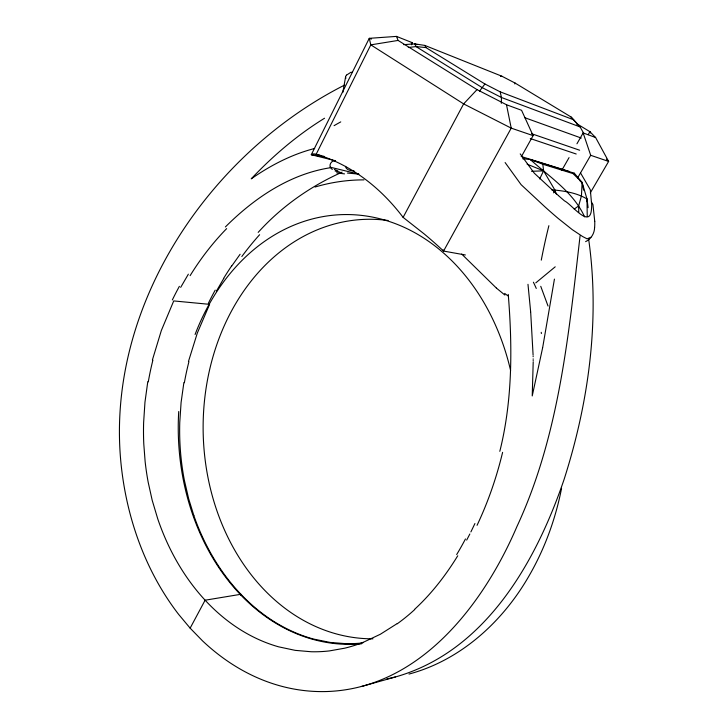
<?xml version="1.0" encoding="UTF-8"?>
<svg xmlns="http://www.w3.org/2000/svg" width="728" height="728" viewBox="0 0 728 728"><rect width="100%" height="100%" fill="white"/><g stroke="black" fill="none" stroke-linecap="round" stroke-linejoin="round"><path stroke-width="1.09" d="M501.337 103.34L501.428 97.488L500.191 91.846L484.921 83.993L425.925 47.584L415.997 46.574L408.272 47.511M345.545 166.357C345.964 170.252 351.114 170.725 354.145 170.998M346.564 75.111A198.025 22.75 9.6 0 0 345.563 76.95L345.891 78.305M594.603 227.436C594.476 233.424 591.145 238.939 585.621 241.651M580.089 235.736C568.723 334.17 559.304 435.399 516.971 526.462C483.447 604.686 419.847 687.978 327.673 691.5A258.094 199.972 89 0 1 244.681 671.562A261.871 203.067 89.2 0 1 202.566 640.904L190.144 628.155L178.597 614.332A261.916 203.13 89.2 0 1 149.741 567.34A257.876 199.636 89.1 0 1 122.404 475.211C100.227 315.006 204.559 156.065 344.608 85.058M147.784 381.718L144.963 402.202L143.625 422.586A219.228 169.424 89.1 0 0 143.789 444.034L145.127 461.488A215.998 166.676 89.1 0 0 148.203 482.336L152.198 500.309L157.767 518.928A220.284 170.334 89.1 0 0 205.114 600.19A220.329 170.388 89.1 0 0 278.615 646.828L295.213 650.359L311.147 651.742A216.353 167.213 88.9 0 0 329.502 650.896L344.708 648.184A219.164 169.36 89.1 0 0 363.145 642.36M183.875 382.628L181.09 402.493L179.771 422.267A209.609 165.238 88.9 0 0 184.357 480.216L188.661 498.771L193.894 515.67M554.436 279.106L542.724 347.283M342.815 92.438L345.591 76.84M586.595 201.11L586.986 198.981L582.109 182.482L574.328 173.219L530.293 159.523L522.659 158.749M542.669 347.593L532.232 395.95L533.196 362.08M561.561 488.315C555.719 518.109 545.345 547.056 530.403 573.509L529.957 574.274C503.812 620.729 461.315 660.059 409.009 674.064M499.817 451.333C512.621 400.082 512.466 346.746 508.253 294.412M152.416 359.905L161.325 330.567L173.728 300.928L209.582 304.34L197.324 333.051L188.452 361.488M578.76 212.458L578.66 205.897L581.454 195.823L582.109 182.482L573.027 173.601L542.824 164.237L530.293 159.523C549.795 177.15 573.409 192.183 584.62 216.88M514.842 83.957L515.115 83.074L501.801 76.185L424.852 45.427L414.805 43.88L403.631 44.645M553.589 192.856L554.791 189.899L543.579 170.843L542.824 164.237M474.929 523.523L470.889 531.922M539.675 178.933L543.579 170.843L527.118 164.191M469.851 533.988L466.675 540.094M411.484 44.79L412.512 42.77L396.487 36.4L369.26 38.329L311.293 154.718L335.572 160.788M190.144 628.155L205.105 600.209L240.913 594.275A212.958 168.132 89 0 0 313.677 639.084L330.084 642.415L345.809 643.679A209.837 165.556 88.8 0 0 362.826 642.906M240.486 595.076L240.913 594.275A212.922 168.077 89 0 1 193.876 515.688M180.69 287.369L188.361 274.174M216.38 291.191L223.787 278.396M521.53 156.365L533.096 135.617L521.567 110.283L506.497 104.741L477.031 89.617L398.089 40.431L396.487 36.4M561.725 170.443L569.05 157.612M576.94 143.789L583.146 132.933L595.595 137.51L608.626 161.425L590.326 192.829M588.215 134.653L589.908 131.695L576.458 123.514M577.695 177.823L590.69 155.292L583.146 132.933M457.748 555.755C445.745 575.357 431.522 593.748 414.578 609.354M231.686 266.093L240.104 254.254M479.515 91.182L484.921 83.993M258.176 232.387C281.454 206.588 310.419 186.213 342.142 172.154M477.031 89.617L463.636 103.895L403.112 217.372L423.969 233.761A445.973 385.84 7.3 0 1 443.57 251.069L465.347 254.973M225.38 226.954C253.926 198.407 289.271 174.265 329.848 167.813M346.537 75.111L350.932 72.272L352.534 72.354M535.817 282.855L555.2 266.821M590.872 237.301L587.096 238.839L582.682 236.564L572.272 229.648L558.203 218.446A196.979 54.773 48.3 0 1 544.872 206.779L521.111 184.666L505.114 162.553M574.237 209.091L578.66 205.897M397.197 623.577L380.334 634.261L363.145 642.36M324.542 118.236C297.443 134.907 273.055 155.765 251.215 178.842C270.516 165.411 291.782 154.327 314.66 148.476M403.612 217.09L403.112 217.372A239.075 180.462 -88.6 0 0 316.17 154.263L313.995 153.845A470.88 38.639 -66 0 0 311.293 154.718L324.424 156.748M573.027 173.601L574.328 173.219M361.361 686.513L395.322 676.995C485.157 651.615 535.744 562.626 564.064 479.506C588.815 402.165 600.172 319.264 588.552 238.502M315.015 187.032C330.876 182.3 347.411 179.852 363.964 179.88M395.322 676.995L386.732 678.996M411.274 43.061L412.512 42.77M335.162 160.624C330.512 160.478 327.755 167.003 332.332 169.424M398.089 40.431L370.807 44.863L316.17 154.263L321.558 155.71M500.536 76.385L501.801 76.185M531.522 171.298L543.579 170.843M551.46 189.753C563.59 190.845 576.412 192.574 586.986 198.981L588.115 207.644M358.676 174.101L347.402 173.046M339.912 172.145L335.108 170.998M330.321 167.222L358.822 174.119M322.895 156.074L324.233 156.438M521.175 156.484L569.514 171.535M530.293 138.538L576.203 154.008M533.096 135.617L511.22 128.137L463.636 103.895L370.807 44.863L369.26 38.329L371.316 39.121M590.69 155.292L608.626 161.425L606.46 159.132M531.686 133.752L579.643 150.223M524.724 117.681L581.281 138.056M500.191 91.846L573.655 119.792L580.116 126.936L583.902 133.661M416.907 44.708L414.805 43.88L415.997 46.574L482.145 87.597L501.428 97.488L580.116 126.936L576.303 122.868M515.115 83.074L570.961 116.926L573.655 119.792M580.243 181.354L582.109 182.482L583.619 190.126M504.886 295.049L496.387 288.07M558.44 195.595L534.307 173.209L520.211 153.881M496.278 287.969L461.67 254.045M595.595 137.51L589.908 131.695L590.499 132.942M570.961 116.926L575.948 122.468M580.653 173.146L590.317 189.781L591.673 204.777A191.009 57.366 47.3 0 1 591.545 208.244C590.572 230.157 571.789 204.295 564.519 200.901A171.044 46.601 48.4 0 1 558.44 195.595M591.5 202.102L592.929 204.55L594.749 221.339M576.658 123.259L577.422 124.706M424.852 45.427L425.925 47.584M540.749 286.313L548.038 306.06M554.791 189.899L556.347 194.094M443.179 249.85L443.561 251.078L511.22 128.137L506.497 104.741M527.982 284.311L530.657 311.802M530.676 312.057L533.096 355.109M533.124 356.183L533.133 356.72M586.986 198.981L587.241 216.425M533.16 358.859L533.169 359.395M533.178 360.469L533.187 361.006M361.579 643.789A214.915 169.615 89 0 1 178.724 411.511M195.077 334.498A214.915 169.615 89 0 1 361.661 215.415A214.915 169.615 89 0 1 510.592 370.461M372.936 638.82A209.791 168.032 89 0 1 203.294 417.927A209.791 168.032 89 0 1 388.133 220.511M172.345 299.936A298.944 250.195 82.6 0 1 179.388 286.322M148.285 381.863A248.503 193.32 88.9 0 1 152.898 360.114M190.108 275.666A304.422 259.923 80.1 0 1 226.654 228.601M184.357 382.764A239.603 191.737 88.4 0 1 188.925 361.68M208.335 303.339A295.968 232.077 89.8 0 1 215.206 290.135M223.678 278.287A305.742 229.948 -87.1 0 1 231.586 265.984M241.833 256.52A309.627 231.686 -86.6 0 1 259.614 234.716M334.07 125.662A203.531 109.191 -19.7 0 1 340.759 121.894M465.474 538.947A283.055 205.15 -84.9 0 1 456.674 554.572M414.696 609.573A243.552 188.07 89.6 0 1 397.279 623.76M502.602 452.352A287.251 204.249 -83.5 0 1 477.049 525.334M541.277 260.142A223.132 62.171 -84.3 0 1 548.876 225.689M541.377 333.551A126.818 1.747 83.5 0 1 541.241 332.323M533.396 282.191A143.261 115.197 69.8 0 1 536.263 288.443M337.865 170.88A58.022 9.873 3 0 1 334.389 169.397M344.526 173.865A58.859 10.383 0.4 0 1 336.6 172.8M594.74 221.33A216.78 66.949 47.1 0 1 594.612 227.445M508.089 295.905A61.825 24.761 59.6 0 1 504.64 293.393"/></g></svg>
